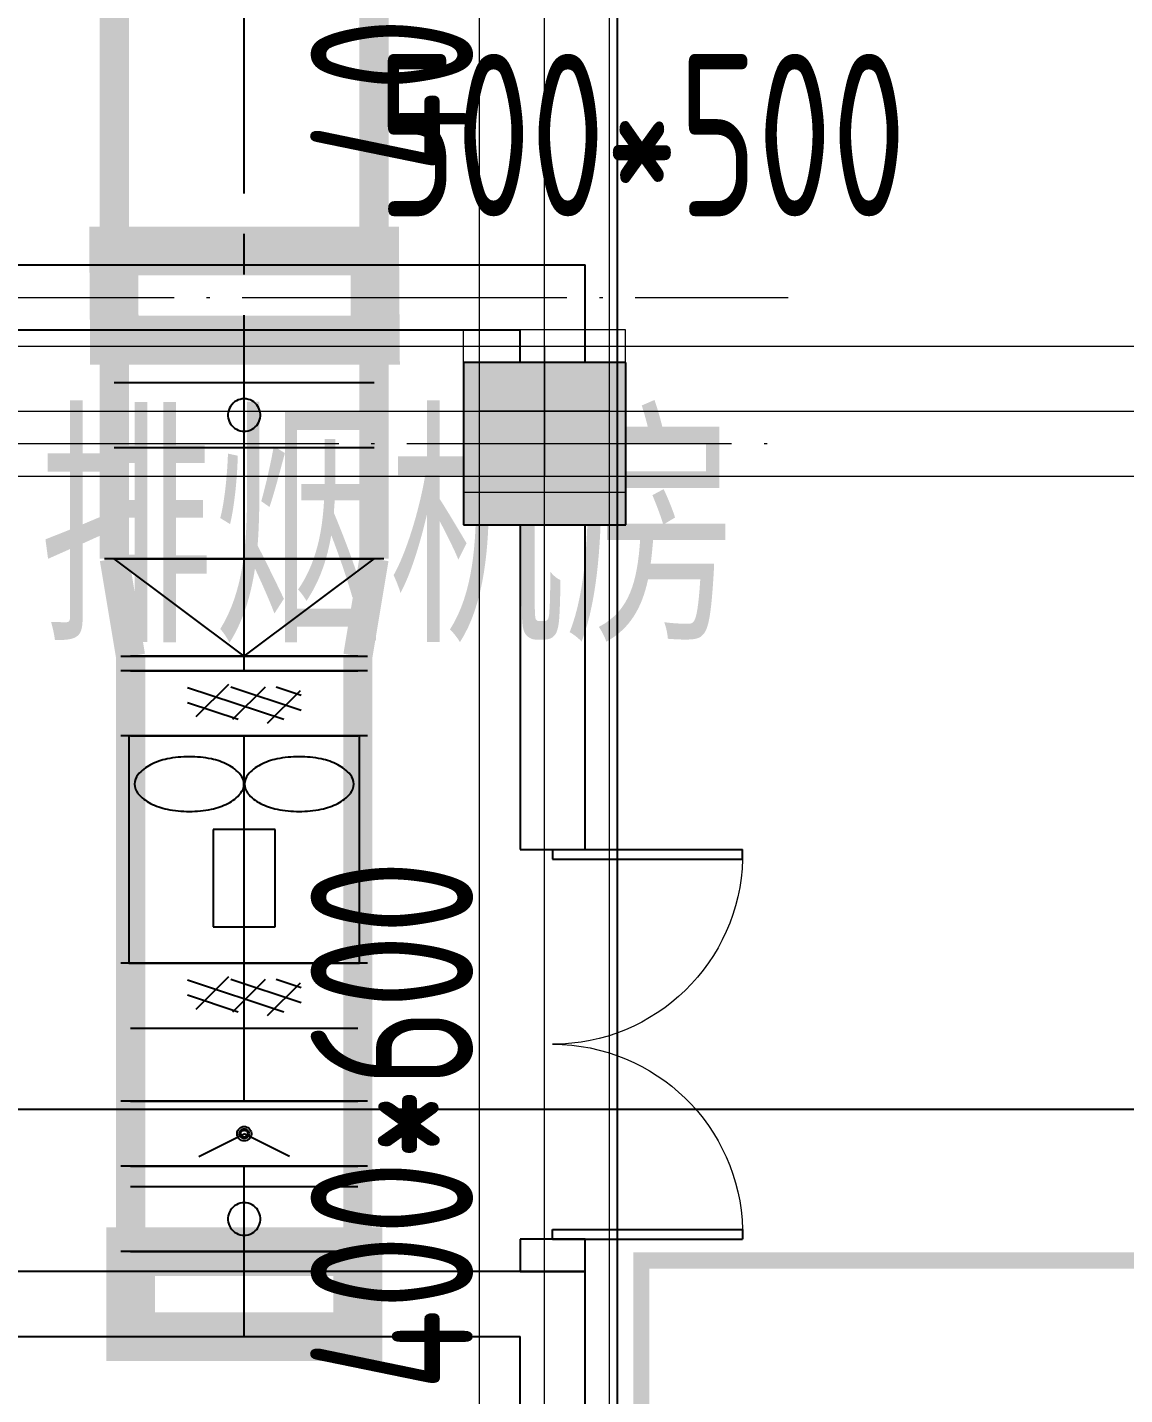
# Model space of a CAD drawing. Extents: x 369444 to 684549, y -549309 to 575337.
# Drawn here: x 562107 to 565486, y 464378 to 468589 of the extents above; entities that cross this region are included whole.
import ezdxf

# ---------------------------------------------------------------- set-up
doc = ezdxf.new("R2010")
doc.units = 0
doc.header["$LTSCALE"] = 1000
doc.header["$MEASUREMENT"] = 0
doc.linetypes.add('CENTER2', pattern=[1.125, 0.75, -0.125, 0.125, -0.125])
doc.linetypes.add('DOTE', pattern=[2.42, 2, -0.2, 0.02, -0.2])
for name, color, linetype, lineweight, true_color in [('-1-0-1', 7, 'Continuous', 0, 0xc0c0c0), ('-1-1-2', 7, 'Continuous', 0, 0xc0c0c0), ('-2-0-1', 1, 'Continuous', 0, 0xff0000), ('-2-1-2', 9, 'Continuous', 0, 0x808080), ('11-6-1', 2, 'Continuous', 0, 0xffff00), ('11-6-2', 2, 'Continuous', 0, 0xffff00), ('11-6-5', 2, 'Continuous', 0, 0xffff00), ('12-6-1', 4, 'Continuous', 0, 0x00ffff), ('12-6-2', 4, 'Continuous', 0, 0x00ffff), ('12-6-5', 4, 'Continuous', 0, 0x00ffff)]:
    doc.layers.add(name, color=color, linetype=linetype, lineweight=lineweight, true_color=true_color)
for name, color, linetype in [('A-WALL-HATCH', 8, 'Continuous'), ('COLUMN', 9, 'Continuous'), ('DOTE', 1, 'Continuous'), ('DUCT-排烟中心线', 5, 'CENTER2'), ('DUCT-排烟法兰', 4, 'Continuous'), ('DUCT-排烟管', 2, 'Continuous'), ('DUCT-排烟管端线', 4, 'Continuous'), ('DUCT-排烟阀门', 7, 'Continuous'), ('WALL', 9, 'Continuous'), ('WINDOW', 4, 'Continuous'), ('防火分区线', 7, 'Continuous'), ('颜洞口', 1, 'Continuous'), ('风管标注', 3, 'Continuous')]:
    doc.layers.add(name, color=color, linetype=linetype)
doc.layers.add('DOTE2', color=122, linetype='DOTE', lineweight=9)
doc.layers.add('TEXT', color=7, linetype='Continuous', lineweight=13)
doc.styles.add('_HZTXT', font='txt.shx', dxfattribs={"width": 0.8, "bigfont": 'HZTXT.shx'})
doc.styles.add('yjkcad', font='yjkeng.shx', dxfattribs={"width": 0.7, "height": 250, "bigfont": 'yjkchn.shx'})

# ---------------------------------------------------------------- blocks, each defined once
blk = doc.blocks.new('$DorLib2D$00000002')
for p, q in [((-0.5, 0), (-0.5, 0.4875)), ((-0.475, 0.4875), (-0.5, 0.4875)), ((-0.475, 0), (-0.475, 0.4875)), ((0.475, 0), (0.475, 0.4875)), ((0.475, 0.4875), (0.5, 0.4875)), ((0.5, 0), (0.5, 0.4875)), ((-0.5, 0), (-0.475, 0)), ((0.5, 0), (0.475, 0))]:
    blk.add_line(p, q)
at = {"lineweight": 13}
for centre, start, end in [((-0.4875, 0), 0, 88.5307), ((0.4875, 0), 91.4693, 180)]:
    blk.add_arc(centre, 0.4875, start, end, dxfattribs=at)
blk = doc.blocks.new('N-风管')
at = {"color": 0}
for p, q in [((38489398375.724457, 3905560879.730457, 3000.000007), (38489398375.724457, 3905560179.730457, 3000.000007)), ((38489399085.724457, 3905560879.730457, 3000.000007), (38489398375.724457, 3905560879.730457, 3000.000007)), ((38489399085.724457, 3905560179.730457, 3000.000007), (38489399085.724457, 3905560879.730457, 3000.000007)), ((38489398730.724457, 3905560591.299111, 3000.000007), (38489398730.724457, 3905560731.67668, 3000.000007)), ((38489398635.101883, 3905560591.299111, 3000.000007), (38489398635.101883, 3905560292.09445, 3000.000007)), ((38489398826.347054, 3905560591.299111, 3000.000007), (38489398635.101883, 3905560591.299111, 3000.000007)), ((38489398826.347054, 3905560292.09445, 3000.000007), (38489398826.347054, 3905560591.299111, 3000.000007)), ((38489398635.101883, 3905560292.09445, 3000.000007), (38489398826.347054, 3905560292.09445, 3000.000007)), ((38489398375.724457, 3905560179.730457, 3000.000007), (38489399085.724457, 3905560179.730457, 3000.000007))]:
    blk.add_line(p, q, dxfattribs=at)
for centre, major_axis, ratio, start_param, end_param in [((38489398497.327713, 3905560685.032556, 3000.000007), (-120.906345, 0.001354), 0.9859156512, -1.1005993919, -0.6838458191), ((38489398536.048866, 3905560609.91288, 3000.000007), (206.37381, 0.001271), 0.9859152599, 1.7782642618, 2.0409758937), ((38489398561.550636, 3905560490.472456, 3000.000007), (-330.175485, 0.000044), 0.9859154814, -1.5707961964, -1.3633221285), ((38489398561.550636, 3905560490.472456, 3000.000007), (330.175485, 0.000044), 0.9859154814, 1.3633221285, 1.5707961964), ((38489398587.052406, 3905560609.91288, 3000.000007), (-206.37381, 0.001271), 0.9859152599, 4.2422094135, 4.5049210454), ((38489398625.77356, 3905560685.032556, 3000.000007), (120.906351, 0.001483), 0.985915607, 0.6838447331, 1.1005982977), ((38489398835.675369, 3905560685.032556, 3000.000007), (-120.906351, 0.001483), 0.985915607, -1.1005982977, -0.6838447331), ((38489398874.396523, 3905560609.91288, 3000.000007), (206.37381, 0.001271), 0.9859152599, 1.7782642618, 2.0409758937), ((38489398899.898293, 3905560490.472456, 3000.000007), (-330.175485, 0.000044), 0.9859154814, -1.5707961964, -1.3633221285), ((38489398899.898293, 3905560490.472456, 3000.000007), (330.175485, 0.000044), 0.9859154814, 1.3633221285, 1.5707961964), ((38489398925.400063, 3905560609.91288, 3000.000007), (-206.37381, 0.001271), 0.9859152599, 4.2422094135, 4.5049210454), ((38489398964.121223, 3905560685.032556, 3000.000007), (120.906345, 0.001354), 0.9859156512, 0.6838458191, 1.1005993919), ((38489398439.282379, 3905560731.67668, 3000.000007), (46.022865, 0.000058), 0.9859152477, 2.4577341047, 3.1415913761), ((38489398683.818893, 3905560731.67668, 3000.000007), (46.022858, 0.001028), 0.9859148477, -0.0000226453, 0.6838350919), ((38489398777.630043, 3905560731.67668, 3000.000007), (-46.022858, 0.001028), 0.9859148477, -0.6838350919, 0.0000226453), ((38489399022.16655, 3905560731.67668, 3000.000007), (-46.022865, 0.000058), 0.9859152477, 3.141593931, 3.8254512025), ((38489398439.282379, 3905560731.67668, 3000.000007), (-46.022865, 0.000058), 0.9859152477, 0.0000012774, 0.6838585489), ((38489398497.327713, 3905560778.320803, 3000.000007), (120.90634, 0.001657), 0.9859156664, 3.8254359512, 4.2421895534), ((38489398625.77356, 3905560778.320803, 3000.000007), (-120.906346, 0.001786), 0.9859156223, 2.040996848, 2.457750442), ((38489398683.818893, 3905560731.67668, 3000.000007), (-46.022858, 0.001028), 0.9859148477, 2.4577575617, 3.1416152989), ((38489398777.630043, 3905560731.67668, 3000.000007), (46.022858, 0.001028), 0.9859148477, 3.1415700082, 3.8254277455), ((38489398835.675369, 3905560778.320803, 3000.000007), (120.906346, 0.001786), 0.9859156223, 3.8254348652, 4.2421884592), ((38489398964.121223, 3905560778.320803, 3000.000007), (-120.90634, 0.001657), 0.9859156664, 2.0409957538, 2.457749356), ((38489399022.16655, 3905560731.67668, 3000.000007), (46.022865, 0.000058), 0.9859152477, -0.6838585489, -0.0000012774), ((38489398536.048866, 3905560853.440479, 3000.000007), (-206.37381, 0.001272), 0.9859152585, 1.1006167623, 1.3633283945), ((38489398587.052406, 3905560853.440479, 3000.000007), (206.37381, 0.001272), 0.9859152585, -1.3633283945, -1.1006167623), ((38489398874.396523, 3905560853.440479, 3000.000007), (-206.37381, 0.001272), 0.9859152585, 1.1006167623, 1.3633283945), ((38489398925.400063, 3905560853.440479, 3000.000007), (206.37381, 0.001272), 0.9859152585, -1.3633283945, -1.1006167623), ((38489398561.550636, 3905560972.880904, 3000.000007), (-330.175507, 0.000201), 0.9859154169, 1.3633228734, 1.5707969272), ((38489398561.550636, 3905560972.880904, 3000.000007), (330.175507, 0.000201), 0.9859154169, 4.71238838, 4.9198624338), ((38489398899.898293, 3905560972.880904, 3000.000007), (-330.175507, 0.000201), 0.9859154169, 1.3633228734, 1.5707969272), ((38489398899.898293, 3905560972.880904, 3000.000007), (330.175507, 0.000201), 0.9859154169, 4.71238838, 4.9198624338)]:
    blk.add_ellipse(centre, major_axis=major_axis, ratio=ratio, start_param=start_param, end_param=end_param, dxfattribs=at)
for p in [(38489398730.724457, 3905560879.730457, 3000.000007), (38489398730.724457, 3905560179.730457, 3000.000007)]:
    blk.add_point(p, dxfattribs=at)
at = {"layer": 'DUCT-排烟中心线', "color": 0}
for p, q in [((38489398730.724457, 3905561425.788929), (38489398730.724457, 3905563500.256581)), ((38489398730.724457, 3905561125.68893), (38489398730.724457, 3905561425.68893)), ((38489398730.724457, 3905561080.130457), (38489398730.724457, 3905561125.68893)), ((38489398730.724457, 3905560179.730457), (38489398730.724457, 3905560880.130457)), ((38489398730.724457, 3905559754.905326), (38489398730.724457, 3905560179.730457)), ((38489398730.724457, 3905559292.263587), (38489398730.724457, 3905559554.905327)), ((38489398730.724457, 3905559030.259927), (38489398730.724457, 3905559292.263587))]:
    blk.add_line(p, q, dxfattribs=at)
at = {"layer": 'DUCT-排烟法兰', "color": 0}
for p, q in [((38489399160.724457, 3905561425.788929), (38489398300.724457, 3905561425.788929)), ((38489398350.724457, 3905561125.58893), (38489399110.724457, 3905561125.58893)), ((38489399110.724457, 3905561080.230457), (38489398350.724457, 3905561080.230457)), ((38489399110.724457, 3905560880.030457), (38489398350.724457, 3905560880.030457)), ((38489399110.724457, 3905560179.830457), (38489398350.724457, 3905560179.830457)), ((38489399110.724457, 3905559755.005327), (38489398350.724457, 3905559755.005327)), ((38489399110.724457, 3905559554.805327), (38489398350.724457, 3905559554.805327)), ((38489399110.724457, 3905559292.163588), (38489398350.724457, 3905559292.163588))]:
    blk.add_line(p, q, dxfattribs=at)
at = {"layer": 'DUCT-排烟管', "color": 0}
for q in [(38489398330.724457, 3905561425.68893), (38489399130.724457, 3905561425.68893)]:
    blk.add_line((38489398730.724457, 3905561125.68893), q, dxfattribs=at)
at = {"layer": 'DUCT-排烟管', "color": 0, "const_width": 90}
for points in [[(38489398330.724457, 3905563500.256581), (38489398330.724457, 3905561425.788929)], [(38489399130.724457, 3905561425.788929), (38489399130.724457, 3905563500.256581)], [(38489398330.724457, 3905561767.966926), (38489398330.724457, 3905561967.966926)], [(38489399130.724457, 3905561967.966926), (38489399130.724457, 3905561767.966926)], [(38489398380.724457, 3905561125.68893), (38489398330.724457, 3905561425.68893)], [(38489399080.724457, 3905561125.68893), (38489399130.724457, 3905561425.68893)], [(38489398380.724457, 3905561125.68893), (38489398380.724457, 3905561080.130457)], [(38489399080.724457, 3905561080.130457), (38489399080.724457, 3905561125.68893)], [(38489398380.724457, 3905560880.130457), (38489398380.724457, 3905561080.130457)], [(38489399080.724457, 3905561080.130457), (38489399080.724457, 3905560880.130457)], [(38489398380.724457, 3905560880.130457), (38489398380.724457, 3905560179.730457)], [(38489399080.724457, 3905560179.730457), (38489399080.724457, 3905560880.130457)], [(38489398380.724457, 3905560179.730457), (38489398380.724457, 3905559754.905326)], [(38489398380.724457, 3905559979.730457), (38489398380.724457, 3905560179.730457)], [(38489399080.724457, 3905559754.905326), (38489399080.724457, 3905560179.730457)], [(38489399080.724457, 3905560179.730457), (38489399080.724457, 3905559979.730457)], [(38489398380.724457, 3905559554.905327), (38489398380.724457, 3905559754.905327)], [(38489399080.724457, 3905559754.905327), (38489399080.724457, 3905559554.905327)], [(38489398380.724457, 3905559554.905327), (38489398380.724457, 3905559292.263587)], [(38489399080.724457, 3905559292.263587), (38489399080.724457, 3905559554.905327)], [(38489398380.724457, 3905559292.263587), (38489398380.724457, 3905559492.263587)], [(38489399080.724457, 3905559492.263587), (38489399080.724457, 3905559292.263587)], [(38489398380.724457, 3905559292.263587), (38489398380.724457, 3905559030.259927)], [(38489399080.724457, 3905559030.259927), (38489399080.724457, 3905559292.263587)]]:
    blk.add_lwpolyline(points, dxfattribs=at)
at = {"layer": 'DUCT-排烟管端线', "color": 0}
for p, q in [((38489398330.724457, 3905561967.966926), (38489399130.724457, 3905561967.966926)), ((38489398330.724457, 3905561767.966926), (38489399130.724457, 3905561767.966926)), ((38489398330.724457, 3905561425.788929), (38489399130.724457, 3905561425.788929)), ((38489399130.724457, 3905561425.68893), (38489398330.724457, 3905561425.68893)), ((38489399080.724457, 3905561125.68893), (38489398380.724457, 3905561125.68893)), ((38489398380.724457, 3905561125.68893), (38489399080.724457, 3905561125.68893)), ((38489398380.724457, 3905561080.130457), (38489399080.724457, 3905561080.130457)), ((38489398380.724457, 3905561080.130457), (38489399080.724457, 3905561080.130457)), ((38489398380.724457, 3905560880.130457), (38489399080.724457, 3905560880.130457)), ((38489399080.724457, 3905560880.130457), (38489398380.724457, 3905560880.130457)), ((38489399080.724457, 3905560179.730457), (38489398380.724457, 3905560179.730457)), ((38489398380.724457, 3905560179.730457), (38489399080.724457, 3905560179.730457)), ((38489398380.724457, 3905560179.730457), (38489399080.724457, 3905560179.730457)), ((38489398380.724457, 3905559979.730457), (38489399080.724457, 3905559979.730457)), ((38489398380.724457, 3905559754.905327), (38489399080.724457, 3905559754.905327)), ((38489398380.724457, 3905559754.905326), (38489399080.724457, 3905559754.905326)), ((38489398380.724457, 3905559554.905327), (38489399080.724457, 3905559554.905327)), ((38489399080.724457, 3905559554.905327), (38489398380.724457, 3905559554.905327)), ((38489398380.724457, 3905559492.263587), (38489399080.724457, 3905559492.263587)), ((38489398380.724457, 3905559292.263587), (38489399080.724457, 3905559292.263587)), ((38489399080.724457, 3905559292.263587), (38489398380.724457, 3905559292.263587)), ((38489398380.724457, 3905559292.263587), (38489399080.724457, 3905559292.263587)), ((38489398380.724457, 3905559030.259927), (38489399080.724457, 3905559030.259927))]:
    blk.add_line(p, q, dxfattribs=at)
at = {"layer": 'DUCT-排烟阀门', "color": 0}
for p, q in [((38489398730.724457, 3905561780.466926), (38489398730.724457, 3905561955.466926)), ((38489398683.171638, 3905561883.417776), (38489398681.6101, 3905561877.335992)), ((38489398685.483109, 3905561889.255891), (38489398683.171638, 3905561883.417776)), ((38489398688.508072, 3905561894.758266), (38489398685.483109, 3905561889.255891)), ((38489398692.198799, 3905561899.838126), (38489398688.508072, 3905561894.758266)), ((38489398696.497108, 3905561904.415358), (38489398692.198799, 3905561899.838126)), ((38489398701.335213, 3905561908.417776), (38489398696.497108, 3905561904.415358)), ((38489398706.63678, 3905561911.78226), (38489398701.335213, 3905561908.417776)), ((38489398712.318237, 3905561914.45575), (38489398706.63678, 3905561911.78226)), ((38489398718.28997, 3905561916.396084), (38489398712.318237, 3905561914.45575)), ((38489398724.457802, 3905561917.572661), (38489398718.28997, 3905561916.396084)), ((38489398730.724457, 3905561917.966926), (38489398724.457802, 3905561917.572661)), ((38489398736.991127, 3905561917.572661), (38489398730.724457, 3905561917.966926)), ((38489398743.158958, 3905561916.396084), (38489398736.991127, 3905561917.572661)), ((38489398749.130692, 3905561914.45575), (38489398743.158958, 3905561916.396084)), ((38489398754.812149, 3905561911.78226), (38489398749.130692, 3905561914.45575)), ((38489398760.113724, 3905561908.417776), (38489398754.812149, 3905561911.78226)), ((38489398764.95182, 3905561904.415358), (38489398760.113724, 3905561908.417776)), ((38489398769.25013, 3905561899.838125), (38489398764.95182, 3905561904.415358)), ((38489398772.940857, 3905561894.758265), (38489398769.25013, 3905561899.838125)), ((38489398775.96582, 3905561889.25589), (38489398772.940857, 3905561894.758265)), ((38489398778.27729, 3905561883.417776), (38489398775.96582, 3905561889.25589)), ((38489398779.838829, 3905561877.335992), (38489398778.27729, 3905561883.417776)), ((38489398681.6101, 3905561877.335992), (38489398680.823128, 3905561871.106452)), ((38489398680.823128, 3905561871.106452), (38489398680.823128, 3905561864.8274)), ((38489398680.823128, 3905561864.8274), (38489398681.6101, 3905561858.59786)), ((38489398681.6101, 3905561858.59786), (38489398683.171638, 3905561852.516077)), ((38489398683.171638, 3905561852.516077), (38489398685.483109, 3905561846.677962)), ((38489398685.483109, 3905561846.677962), (38489398688.508072, 3905561841.175587)), ((38489398688.508072, 3905561841.175587), (38489398692.198799, 3905561836.095727)), ((38489398769.25013, 3905561836.095726), (38489398772.940857, 3905561841.175586)), ((38489398772.940857, 3905561841.175586), (38489398775.96582, 3905561846.677961)), ((38489398775.96582, 3905561846.677961), (38489398778.27729, 3905561852.516076)), ((38489398778.27729, 3905561852.516076), (38489398779.838829, 3905561858.59786)), ((38489398780.625801, 3905561871.106452), (38489398779.838829, 3905561877.335992)), ((38489398779.838829, 3905561858.59786), (38489398780.625801, 3905561864.8274)), ((38489398780.625801, 3905561864.8274), (38489398780.625801, 3905561871.106452)), ((38489398692.198799, 3905561836.095727), (38489398696.497108, 3905561831.518495)), ((38489398696.497108, 3905561831.518495), (38489398701.335213, 3905561827.516077)), ((38489398701.335213, 3905561827.516077), (38489398706.63678, 3905561824.151592)), ((38489398706.63678, 3905561824.151592), (38489398712.318237, 3905561821.478102)), ((38489398712.318237, 3905561821.478102), (38489398718.28997, 3905561819.537768)), ((38489398718.28997, 3905561819.537768), (38489398724.457802, 3905561818.361191)), ((38489398724.457802, 3905561818.361191), (38489398730.724457, 3905561817.966926)), ((38489398730.724457, 3905561817.966926), (38489398736.991127, 3905561818.361191)), ((38489398736.991127, 3905561818.361191), (38489398743.158958, 3905561819.537768)), ((38489398743.158958, 3905561819.537768), (38489398749.130692, 3905561821.478102)), ((38489398749.130692, 3905561821.478102), (38489398754.812149, 3905561824.151592)), ((38489398754.812149, 3905561824.151592), (38489398760.113724, 3905561827.516076)), ((38489398760.113724, 3905561827.516076), (38489398764.95182, 3905561831.518495)), ((38489398764.95182, 3905561831.518495), (38489398769.25013, 3905561836.095726)), ((38489398682.427979, 3905561038.255462), (38489398581.391678, 3905560938.255462)), ((38489398852.498802, 3905560930.130457), (38489398555.724457, 3905561028.040596)), ((38489398905.724457, 3905560958.758564), (38489398689.389923, 3905561030.130457)), ((38489398795.738167, 3905561030.130457), (38489398694.701881, 3905560930.130457)), ((38489398902.95816, 3905561018.523306), (38489398801.921867, 3905560918.523306)), ((38489398905.724457, 3905561004.946586), (38489398829.389923, 3905561030.130457)), ((38489398712.498802, 3905560930.130457), (38489398555.724457, 3905560981.852575)), ((38489398852.498802, 3905560029.730457), (38489398555.724457, 3905560127.640596)), ((38489398682.427979, 3905560137.855462), (38489398581.391678, 3905560037.855462)), ((38489398905.724457, 3905560058.358564), (38489398689.389923, 3905560129.730457)), ((38489398795.738167, 3905560129.730457), (38489398694.701881, 3905560029.730457)), ((38489398902.95816, 3905560118.123306), (38489398801.921867, 3905560018.123306)), ((38489398905.724457, 3905560104.546586), (38489398829.389923, 3905560129.730457)), ((38489398712.498802, 3905560029.730457), (38489398555.724457, 3905560081.452575)), ((38489398590.724457, 3905559584.905327), (38489398730.724457, 3905559654.905327)), ((38489398708.660767, 3905559656.949813), (38489398709.412117, 3905559660.969196)), ((38489398708.660767, 3905559652.860808), (38489398708.660767, 3905559656.949813)), ((38489398709.412117, 3905559648.841427), (38489398708.660767, 3905559652.860808)), ((38489398709.412117, 3905559660.969196), (38489398710.889236, 3905559664.782081)), ((38489398710.889236, 3905559645.028544), (38489398709.412117, 3905559648.841427)), ((38489398710.889236, 3905559664.782081), (38489398713.041817, 3905559668.258625)), ((38489398713.041817, 3905559668.258625), (38489398715.79657, 3905559671.280438)), ((38489398715.718307, 3905559654.905319), (38489398716.006653, 3905559657.832876)), ((38489398716.006653, 3905559651.977763), (38489398715.718307, 3905559654.905319)), ((38489398715.79657, 3905559671.280438), (38489398719.059662, 3905559673.744617)), ((38489398716.006653, 3905559657.832876), (38489398716.86058, 3905559660.647929)), ((38489398716.86058, 3905559649.162711), (38489398716.006653, 3905559651.977763)), ((38489398716.86058, 3905559660.647929), (38489398718.247299, 3905559663.242296)), ((38489398718.247299, 3905559646.568345), (38489398716.86058, 3905559649.162711)), ((38489398718.247299, 3905559663.242296), (38489398720.11351, 3905559665.516279)), ((38489398719.059662, 3905559673.744617), (38489398722.719994, 3905559675.567246)), ((38489398720.004333, 3905559654.394667), (38489398720.101418, 3905559656.432693)), ((38489398720.294708, 3905559652.375097), (38489398720.004333, 3905559654.394667)), ((38489398720.101418, 3905559656.432693), (38489398720.582443, 3905559658.415515)), ((38489398720.11351, 3905559665.516279), (38489398722.387489, 3905559667.382489)), ((38489398720.962044, 3905559650.446977), (38489398720.294708, 3905559652.375097)), ((38489398720.582443, 3905559658.415515), (38489398721.430031, 3905559660.271471)), ((38489398721.982201, 3905559648.679993), (38489398720.962044, 3905559650.446977)), ((38489398721.430031, 3905559660.271471), (38489398722.613548, 3905559661.93348)), ((38489398723.318336, 3905559647.138009), (38489398721.982201, 3905559648.679993)), ((38489398722.387489, 3905559667.382489), (38489398724.981857, 3905559668.769208)), ((38489398722.613548, 3905559661.93348), (38489398724.09021, 3905559663.341474)), ((38489398722.719994, 3905559675.567246), (38489398726.652901, 3905559676.686258)), ((38489398724.09021, 3905559663.341474), (38489398725.806648, 3905559664.444562)), ((38489398724.981857, 3905559668.769208), (38489398727.796913, 3905559669.623146)), ((38489398725.806648, 3905559664.444562), (38489398727.700829, 3905559665.202878)), ((38489398726.652901, 3905559676.686258), (38489398730.724457, 3905559677.063547)), ((38489398727.700829, 3905559665.202878), (38489398729.704292, 3905559665.589015)), ((38489398727.796913, 3905559669.623146), (38489398730.724457, 3905559669.911487)), ((38489398729.704292, 3905559665.589015), (38489398731.744637, 3905559665.589014)), ((38489398730.724457, 3905559677.063547), (38489398734.796028, 3905559676.686264)), ((38489398730.724457, 3905559669.911487), (38489398733.652023, 3905559669.623149)), ((38489398870.724457, 3905559584.905327), (38489398730.724457, 3905559654.905327)), ((38489398731.744637, 3905559665.589014), (38489398733.7481, 3905559665.202878)), ((38489398733.652023, 3905559669.623149), (38489398736.467072, 3905559668.769214)), ((38489398733.7481, 3905559665.202878), (38489398735.642281, 3905559664.44456)), ((38489398734.796028, 3905559676.686264), (38489398738.728943, 3905559675.567257)), ((38489398735.642281, 3905559664.44456), (38489398737.358719, 3905559663.34147)), ((38489398736.467072, 3905559668.769214), (38489398739.06144, 3905559667.382497)), ((38489398737.358719, 3905559663.34147), (38489398738.835381, 3905559661.933476)), ((38489398739.466728, 3905559648.679989), (38489398738.130592, 3905559647.138006)), ((38489398738.728943, 3905559675.567257), (38489398742.389267, 3905559673.744633)), ((38489398738.835381, 3905559661.933476), (38489398740.018898, 3905559660.271467)), ((38489398739.06144, 3905559667.382497), (38489398741.335419, 3905559665.516289)), ((38489398740.486893, 3905559650.446973), (38489398739.466728, 3905559648.679989)), ((38489398740.018898, 3905559660.271467), (38489398740.866493, 3905559658.415511)), ((38489398741.154221, 3905559652.375093), (38489398740.486893, 3905559650.446973)), ((38489398740.866493, 3905559658.415511), (38489398741.347511, 3905559656.432688)), ((38489398741.444603, 3905559654.394662), (38489398741.154221, 3905559652.375093)), ((38489398741.335419, 3905559665.516289), (38489398743.20163, 3905559663.242309)), ((38489398741.347511, 3905559656.432688), (38489398741.444603, 3905559654.394662)), ((38489398742.389267, 3905559673.744633), (38489398745.652359, 3905559671.280459)), ((38489398743.20163, 3905559663.242309), (38489398744.588348, 3905559660.647943)), ((38489398744.588348, 3905559649.162725), (38489398743.20163, 3905559646.568357)), ((38489398744.588348, 3905559660.647943), (38489398745.442284, 3905559657.832891)), ((38489398745.442284, 3905559651.977777), (38489398744.588348, 3905559649.162725)), ((38489398745.442284, 3905559657.832891), (38489398745.730621, 3905559654.905334)), ((38489398745.730621, 3905559654.905334), (38489398745.442284, 3905559651.977777)), ((38489398745.652359, 3905559671.280459), (38489398748.407097, 3905559668.25865)), ((38489398748.407097, 3905559668.25865), (38489398750.559677, 3905559664.78211)), ((38489398750.559677, 3905559664.78211), (38489398752.036797, 3905559660.969227)), ((38489398752.036797, 3905559648.841457), (38489398750.559677, 3905559645.028573)), ((38489398752.036797, 3905559660.969227), (38489398752.788162, 3905559656.949845)), ((38489398752.788162, 3905559652.86084), (38489398752.036797, 3905559648.841457)), ((38489398752.788162, 3905559656.949845), (38489398752.788162, 3905559652.86084)), ((38489398713.041817, 3905559641.552003), (38489398710.889236, 3905559645.028544)), ((38489398715.79657, 3905559638.530194), (38489398713.041817, 3905559641.552003)), ((38489398719.059662, 3905559636.06602), (38489398715.79657, 3905559638.530194)), ((38489398720.11351, 3905559644.294364), (38489398718.247299, 3905559646.568345)), ((38489398722.719994, 3905559634.243396), (38489398719.059662, 3905559636.06602)), ((38489398722.387489, 3905559642.428157), (38489398720.11351, 3905559644.294364)), ((38489398724.981857, 3905559641.04144), (38489398722.387489, 3905559642.428157)), ((38489398726.652901, 3905559633.12439), (38489398722.719994, 3905559634.243396)), ((38489398724.92215, 3905559645.876756), (38489398723.318336, 3905559647.138009)), ((38489398726.73568, 3905559644.941819), (38489398724.92215, 3905559645.876756)), ((38489398727.796913, 3905559640.187505), (38489398724.981857, 3905559641.04144)), ((38489398730.724457, 3905559632.747107), (38489398726.652901, 3905559633.12439)), ((38489398728.693367, 3905559644.36699), (38489398726.73568, 3905559644.941819)), ((38489398730.724457, 3905559639.899167), (38489398727.796913, 3905559640.187505)), ((38489398730.724457, 3905559644.173043), (38489398728.693367, 3905559644.36699)), ((38489398732.755562, 3905559644.366989), (38489398730.724457, 3905559644.173043)), ((38489398733.652023, 3905559640.187508), (38489398730.724457, 3905559639.899167)), ((38489398734.796028, 3905559633.124396), (38489398730.724457, 3905559632.747107)), ((38489398734.713249, 3905559644.941818), (38489398732.755562, 3905559644.366989)), ((38489398736.467072, 3905559641.041446), (38489398733.652023, 3905559640.187508)), ((38489398736.526779, 3905559645.876754), (38489398734.713249, 3905559644.941818)), ((38489398738.728943, 3905559634.243408), (38489398734.796028, 3905559633.124396)), ((38489398739.06144, 3905559642.428165), (38489398736.467072, 3905559641.041446)), ((38489398738.130592, 3905559647.138006), (38489398736.526779, 3905559645.876754)), ((38489398742.389267, 3905559636.066037), (38489398738.728943, 3905559634.243408)), ((38489398741.335419, 3905559644.294375), (38489398739.06144, 3905559642.428165)), ((38489398743.20163, 3905559646.568357), (38489398741.335419, 3905559644.294375)), ((38489398745.652359, 3905559638.530216), (38489398742.389267, 3905559636.066037)), ((38489398748.407097, 3905559641.552029), (38489398745.652359, 3905559638.530216)), ((38489398750.559677, 3905559645.028573), (38489398748.407097, 3905559641.552029)), ((38489398730.724457, 3905559304.763587), (38489398730.724457, 3905559479.763587)), ((38489398712.318237, 3905559438.752412), (38489398706.63678, 3905559436.078922)), ((38489398718.28997, 3905559440.692746), (38489398712.318237, 3905559438.752412)), ((38489398724.457802, 3905559441.869323), (38489398718.28997, 3905559440.692746)), ((38489398730.724457, 3905559442.263587), (38489398724.457802, 3905559441.869323)), ((38489398736.991127, 3905559441.869322), (38489398730.724457, 3905559442.263587)), ((38489398743.158958, 3905559440.692746), (38489398736.991127, 3905559441.869322)), ((38489398749.130692, 3905559438.752412), (38489398743.158958, 3905559440.692746)), ((38489398754.812149, 3905559436.078921), (38489398749.130692, 3905559438.752412)), ((38489398681.6101, 3905559401.632653), (38489398680.823128, 3905559395.403114)), ((38489398680.823128, 3905559395.403114), (38489398680.823128, 3905559389.124062)), ((38489398683.171638, 3905559407.714437), (38489398681.6101, 3905559401.632653)), ((38489398685.483109, 3905559413.552552), (38489398683.171638, 3905559407.714437)), ((38489398688.508072, 3905559419.054927), (38489398685.483109, 3905559413.552552)), ((38489398692.198799, 3905559424.134787), (38489398688.508072, 3905559419.054927)), ((38489398696.497108, 3905559428.712019), (38489398692.198799, 3905559424.134787)), ((38489398701.335213, 3905559432.714437), (38489398696.497108, 3905559428.712019)), ((38489398706.63678, 3905559436.078922), (38489398701.335213, 3905559432.714437)), ((38489398760.113724, 3905559432.714437), (38489398754.812149, 3905559436.078921)), ((38489398764.95182, 3905559428.712019), (38489398760.113724, 3905559432.714437)), ((38489398769.25013, 3905559424.134787), (38489398764.95182, 3905559428.712019)), ((38489398772.940857, 3905559419.054927), (38489398769.25013, 3905559424.134787)), ((38489398775.96582, 3905559413.552552), (38489398772.940857, 3905559419.054927)), ((38489398778.27729, 3905559407.714437), (38489398775.96582, 3905559413.552552)), ((38489398779.838829, 3905559401.632653), (38489398778.27729, 3905559407.714437)), ((38489398780.625801, 3905559395.403113), (38489398779.838829, 3905559401.632653)), ((38489398780.625801, 3905559389.124061), (38489398780.625801, 3905559395.403113)), ((38489398680.823128, 3905559389.124062), (38489398681.6101, 3905559382.894522)), ((38489398681.6101, 3905559382.894522), (38489398683.171638, 3905559376.812738)), ((38489398683.171638, 3905559376.812738), (38489398685.483109, 3905559370.974623)), ((38489398685.483109, 3905559370.974623), (38489398688.508072, 3905559365.472248)), ((38489398688.508072, 3905559365.472248), (38489398692.198799, 3905559360.392388)), ((38489398692.198799, 3905559360.392388), (38489398696.497108, 3905559355.815156)), ((38489398696.497108, 3905559355.815156), (38489398701.335213, 3905559351.812738)), ((38489398760.113724, 3905559351.812737), (38489398764.95182, 3905559355.815156)), ((38489398764.95182, 3905559355.815156), (38489398769.25013, 3905559360.392388)), ((38489398769.25013, 3905559360.392388), (38489398772.940857, 3905559365.472248)), ((38489398772.940857, 3905559365.472248), (38489398775.96582, 3905559370.974623)), ((38489398775.96582, 3905559370.974623), (38489398778.27729, 3905559376.812737)), ((38489398778.27729, 3905559376.812737), (38489398779.838829, 3905559382.894522)), ((38489398779.838829, 3905559382.894522), (38489398780.625801, 3905559389.124061)), ((38489398701.335213, 3905559351.812738), (38489398706.63678, 3905559348.448254)), ((38489398706.63678, 3905559348.448254), (38489398712.318237, 3905559345.774763)), ((38489398712.318237, 3905559345.774763), (38489398718.28997, 3905559343.834429)), ((38489398718.28997, 3905559343.834429), (38489398724.457802, 3905559342.657853)), ((38489398724.457802, 3905559342.657853), (38489398730.724457, 3905559342.263587)), ((38489398730.724457, 3905559342.263587), (38489398736.991127, 3905559342.657852)), ((38489398736.991127, 3905559342.657852), (38489398743.158958, 3905559343.834429)), ((38489398743.158958, 3905559343.834429), (38489398749.130692, 3905559345.774763)), ((38489398749.130692, 3905559345.774763), (38489398754.812149, 3905559348.448253)), ((38489398754.812149, 3905559348.448253), (38489398760.113724, 3905559351.812737))]:
    blk.add_line(p, q, dxfattribs=at)
at = {"layer": '颜洞口', "color": 0, "const_width": 150}
for points in [[(38489398330.724457, 3905562098.666926), (38489399134.603317, 3905562098.666926), (38489399132.663887, 3905562373.5), (38489398328.785027, 3905562373.5)], [(38489398380.724457, 3905559030.259927), (38489399080.724457, 3905559030.259927), (38489399080.724457, 3905559292.063588), (38489398380.724457, 3905559292.063588)]]:
    blk.add_lwpolyline(points, close=True, dxfattribs=at)

msp = doc.modelspace()

# ---------------------------------------------------------------- hatches: boundary and pattern name
at = {"layer": 'A-WALL-HATCH'}
msp.add_hatch(color=256, dxfattribs=at).paths.add_polyline_path([(563449.6, 467057), (563949.6, 467057), (563949.6, 467557), (563449.6, 467557)])

# ---------------------------------------------------------------- linework, layer by layer
at = {"layer": '-1-0-1', "color": 0}
msp.add_point((563699.3, 467406.9, -3600), dxfattribs=at)
at = {"layer": '-1-1-2', "color": 0}
msp.add_line((563699.3, 467406.9, -3600), (563699.3, 467406.9), dxfattribs=at)
at = {"layer": '-2-0-1', "color": 0}
for p, q in [((563699.3, 467406.9, -3600), (563699.3, 470507.1, -3600)), ((555824.3, 467406.9, -3600), (563699.3, 467406.9, -3600)), ((563699.3, 467406.9, -3600), (572474.3, 467406.9, -3600)), ((563699.3, 463007.2, -3600), (563699.3, 467406.9, -3600))]:
    msp.add_line(p, q, dxfattribs=at)
at = {"layer": '-2-1-2', "color": 0}
for p, q in [((563699.3, 467406.9), (563699.3, 470507.1)), ((555824.3, 467406.9), (563699.3, 467406.9)), ((563699.3, 467406.9), (572474.3, 467406.9)), ((563699.3, 463007.2), (563699.3, 467406.9))]:
    msp.add_line(p, q, dxfattribs=at)
at = {"layer": '11-6-1', "color": 0}
for p, q in [((563449.3, 467656.9), (563449.3, 467156.9)), ((563949.3, 467656.9), (563449.3, 467656.9)), ((563449.3, 467656.9, -3600), (563449.3, 467156.9, -3600)), ((563949.3, 467656.9, -3600), (563449.3, 467656.9, -3600)), ((563449.3, 467656.9, -3600), (563449.3, 467656.9)), ((563949.3, 467156.9), (563949.3, 467656.9)), ((563949.3, 467156.9, -3600), (563949.3, 467656.9, -3600)), ((563949.3, 467656.9, -3600), (563949.3, 467656.9)), ((563449.3, 467156.9), (563949.3, 467156.9)), ((563449.3, 467156.9, -3600), (563949.3, 467156.9, -3600)), ((563449.3, 467156.9, -3600), (563449.3, 467156.9)), ((563949.3, 467156.9, -3600), (563949.3, 467156.9))]:
    msp.add_line(p, q, dxfattribs=at)
at = {"layer": '11-6-2', "color": 0}
msp.add_line((563699.3, 467406.9, -3600), (563699.3, 467406.9), dxfattribs=at)
at = {"layer": '12-6-1', "color": 0}
for p, q in [((563499.3, 467406.9), (563499.3, 470507.1)), ((563499.3, 467406.9, -600), (563499.3, 470507.1, -600)), ((563899.3, 467406.9), (563899.3, 470507.1)), ((563899.3, 467406.9, -600), (563899.3, 470507.1, -600)), ((555824.3, 467606.9), (563699.3, 467606.9)), ((555824.3, 467606.9, -800), (563699.3, 467606.9, -800)), ((563699.3, 467606.9), (563699.3, 467206.9)), ((563699.3, 467606.9, -800), (563699.3, 467606.9)), ((563699.3, 467206.9, -800), (563699.3, 467606.9, -800)), ((563699.3, 467606.9), (572474.3, 467606.9)), ((563699.3, 467606.9, -800), (572474.3, 467606.9, -800)), ((563699.3, 467606.9), (563699.3, 467206.9)), ((563699.3, 467606.9, -800), (563699.3, 467606.9)), ((563699.3, 467206.9, -800), (563699.3, 467606.9, -800)), ((563499.3, 467406.9), (563899.3, 467406.9)), ((563499.3, 467406.9, -600), (563499.3, 467406.9)), ((563899.3, 467406.9, -600), (563499.3, 467406.9, -600)), ((563499.3, 463007.2), (563499.3, 467406.9)), ((563499.3, 463007.2, -600), (563499.3, 467406.9, -600)), ((563499.3, 467406.9), (563899.3, 467406.9)), ((563499.3, 467406.9, -600), (563499.3, 467406.9)), ((563899.3, 467406.9, -600), (563499.3, 467406.9, -600)), ((563899.3, 467406.9), (563899.3, 467406.9, -600)), ((563899.3, 463007.2), (563899.3, 467406.9)), ((563899.3, 463007.2, -600), (563899.3, 467406.9, -600)), ((563899.3, 467406.9), (563899.3, 467406.9, -600)), ((555824.3, 467206.9), (563699.3, 467206.9)), ((555824.3, 467206.9, -800), (563699.3, 467206.9, -800)), ((563699.3, 467206.9), (563699.3, 467206.9, -800)), ((563699.3, 467206.9), (572474.3, 467206.9)), ((563699.3, 467206.9, -800), (572474.3, 467206.9, -800)), ((563699.3, 467206.9), (563699.3, 467206.9, -800))]:
    msp.add_line(p, q, dxfattribs=at)
at = {"layer": '12-6-2', "color": 0}
for p, q in [((563699.3, 467406.9), (563699.3, 470507.1)), ((555824.3, 467406.9), (563699.3, 467406.9)), ((563699.3, 463007.2), (563699.3, 467406.9)), ((563699.3, 467406.9), (572474.3, 467406.9))]:
    msp.add_line(p, q, dxfattribs=at)
at = {"layer": 'COLUMN', "color": 8}
for p, q in [((563949.6, 467557), (563449.6, 467557)), ((563449.6, 467557), (563449.6, 467057)), ((563949.6, 467057), (563949.6, 467557)), ((563449.6, 467057), (563949.6, 467057))]:
    msp.add_line(p, q, dxfattribs=at)
at = {"layer": 'DOTE', "color": 8}
msp.add_line((563924.5, 261807), (563924.5, 476704.8), dxfattribs=at)
at = {"layer": 'DOTE', "color": 8, "lineweight": -2}
msp.add_line((377844.4, 465257), (624570.9, 465257), dxfattribs=at)
at = {"layer": 'DOTE2', "linetype": 'DOTE', "ltscale": 0.5}
for points in [[(559138.6, 467757), (564449.6, 467757)], [(554805.6, 467307), (564449.6, 467307)]]:
    msp.add_lwpolyline(points, dxfattribs=at)
at = {"layer": 'WALL'}
for p, q in [((559924.5, 467857), (563824.5, 467857)), ((563824.5, 467557), (563824.5, 467857)), ((560124.5, 467657), (563624.5, 467657)), ((563624.5, 467557), (563624.5, 467657)), ((563624.5, 467057), (563624.5, 466057)), ((563824.5, 466057), (563824.5, 467057)), ((563624.5, 466057), (563824.5, 466057)), ((563824.5, 464857), (563624.5, 464857)), ((563624.5, 464857), (563624.5, 464757)), ((563824.5, 464757), (563824.5, 464857)), ((563724.6, 464757), (561124.6, 464757)), ((563624.5, 464757), (563824.5, 464757)), ((563824.6, 464757), (563724.6, 464757)), ((563824.6, 464557), (563824.6, 464757)), ((561124.6, 464557), (563624.6, 464557)), ((563624.6, 463257), (563624.6, 464557)), ((563824.6, 464557), (563824.6, 464557)), ((563824.6, 463257), (563824.6, 464557))]:
    msp.add_line(p, q, dxfattribs=at)
at = {"layer": '防火分区线', "color": 3, "const_width": 50}
msp.add_lwpolyline([(573118.4, 464790.8), (563997.6, 464790.8), (563997.6, 463029.7), (573118.4, 463029.7)], close=True, dxfattribs=at)

# ---------------------------------------------------------------- block references
at = {"layer": 'WINDOW', "xscale": -1200, "yscale": 1200, "zscale": 1200, "rotation": 270}
msp.add_blockref('$DorLib2D$00000002', (563724.5, 465457), dxfattribs=at)
at = {"layer": '风管标注', "color": 8}
msp.add_blockref('N-风管', (-38488835956.2, -3905094473.4), dxfattribs=at)

# ---------------------------------------------------------------- texts
at = {"layer": '11-6-5', "color": 0, "insert": (563999.3, 468006.9, -3600), "char_height": 500, "attachment_point": 8, "style": 'yjkcad'}
msp.add_mtext('500*500', dxfattribs=at)
at = {"layer": '12-6-5', "color": 0, "char_height": 500, "attachment_point": 8, "rotation": 90, "style": 'yjkcad'}
for insert in [(563479.3, 468957), (563479.3, 465207.1)]:
    msp.add_mtext('400*600', dxfattribs=dict(at, insert=insert))
at = {"layer": 'TEXT', "color": 2, "style": '_HZTXT', "width": 0.8}
msp.add_text('排烟机房', height=675, dxfattribs=at).set_placement((562139.7, 466695.2))

doc.saveas('drawing.dxf')
